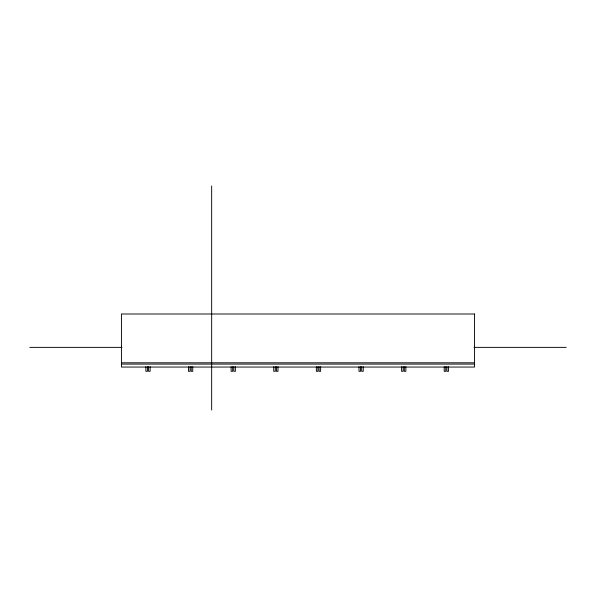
<?xml version="1.0" encoding="UTF-8"?>
<svg xmlns="http://www.w3.org/2000/svg" width="596" height="596" viewBox="0 0 596 596"><rect width="100%" height="100%" fill="white"/><g stroke="black" fill="none" stroke-linecap="round" stroke-linejoin="round"><path stroke-width="0.89" d="M29.8 347.371L121.994 347.371M474.006 347.371L566.2 347.371M121.442 362.8L474.558 362.8M121.442 364.089L474.558 364.089M448.497 366.696L448.497 371.301L446.933 371.301L446.933 366.696M445.793 366.696L445.793 371.301L444.229 371.301L444.229 366.696M405.869 366.696L405.869 371.301L404.312 371.301L404.312 366.696M403.172 366.696L403.172 371.301L401.607 371.301L401.607 366.696M363.247 366.696L363.247 371.301L361.683 371.301L361.683 366.696M360.55 366.696L360.55 371.301L358.986 371.301L358.986 366.696M320.626 366.696L320.626 371.301L319.061 371.301L319.061 366.696M317.921 366.696L317.921 371.301L316.364 371.301L316.364 366.696M277.997 366.696L277.997 371.301L276.44 371.301L276.44 366.696M275.3 366.696L275.3 371.301L273.735 371.301L273.735 366.696M235.375 366.696L235.375 371.301L233.811 371.301L233.811 366.696M232.678 366.696L232.678 371.301L231.114 371.301L231.114 366.696M211.662 185.967L211.662 410.033M192.754 366.696L192.754 371.301L191.189 371.301L191.189 366.696M190.057 366.696L190.057 371.301L188.492 371.301L188.492 366.696M150.132 366.696L150.132 371.301L148.568 371.301L148.568 366.696M147.428 366.696L147.428 371.301L145.871 371.301L145.871 366.696M474.558 313.995L121.442 313.995L121.442 367.054L474.558 367.054L474.558 313.995"/></g></svg>
